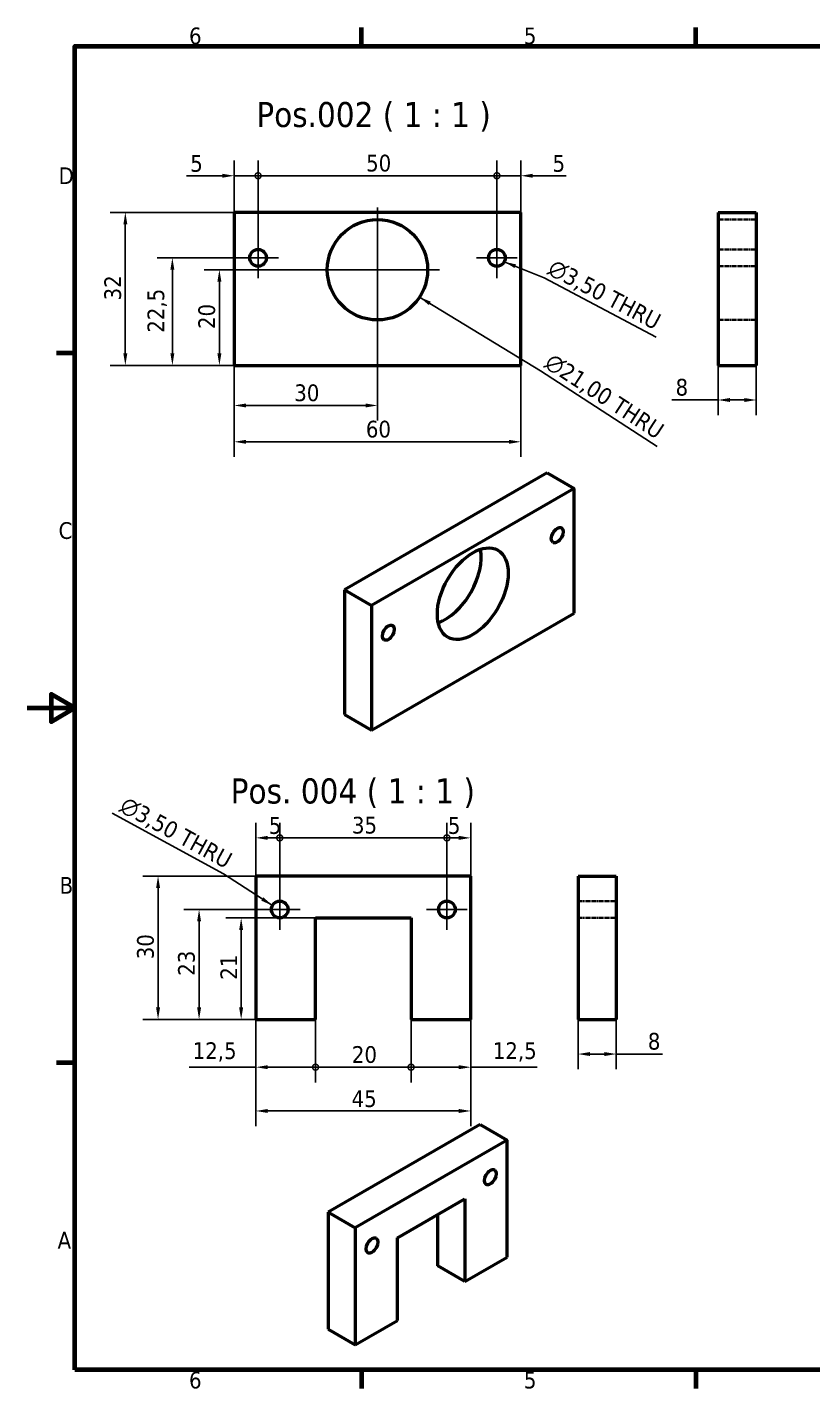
# Model space of a CAD drawing. Header units: millimetres. Extents: x 0 to 420, y 0 to 297.
# Drawn here: x 0 to 164.5, y 6 to 291 of the extents above; entities that cross this region are included whole.
import ezdxf

# ---------------------------------------------------------------- set-up
doc = ezdxf.new("R2010")
doc.units = ezdxf.units.MM
doc.linetypes.add('DASHED', pattern=[0.2068, 0.1655, -0.0413])
for name, color, linetype, lineweight in [('Border (ISO)', 7, 'Continuous', 70), ('Center Mark (ISO)', 7, 'Continuous', 25), ('Dimension (ISO)', 7, 'Continuous', 25), ('Hidden (ISO)', 7, 'DASHED', 35), ('Symbol (ISO)', 7, 'Continuous', 25), ('Visible (ISO)', 7, 'Continuous', 50)]:
    doc.layers.add(name, color=color, linetype=linetype, lineweight=lineweight)
doc.styles.add('Label Text (ISO)', font='tahoma.ttf')
doc.styles.add('Note Text (ISO)', font='tahoma.ttf')
doc.styles.add('Text Style42', font='tahoma.ttf')
doc.dimstyles.new('Default (ISO)', dxfattribs={"dimtxt": 3.5, "dimasz": 2.5, "dimexe": 3.175, "dimexo": 0, "dimgap": 0.762, "dimtad": 1, "dimrnd": 1e-08, "dimzin": 0, "dimtxsty": 'Note Text (ISO)', "dimcen": 0.09, "dimdle": 10, "dimclrd": 256, "dimclre": 256, "dimclrt": 256, "dimazin": 0, "dimtfac": 1.001486, "dimtmove": 0, "dimatfit": 3, "dimfxl": 1, "dimtolj": 1, "dimtzin": 0, "dimlwd": -1, "dimlwe": -1, "dimarcsym": 0})
doc.dimstyles.new('Default (ISO)$7', dxfattribs={"dimtxt": 3.5, "dimasz": 2.5, "dimexe": 3.175, "dimexo": 0, "dimgap": 0.762, "dimtad": 1, "dimrnd": 1e-08, "dimzin": 0, "dimtxsty": 'Note Text (ISO)', "dimcen": 0.09, "dimdle": 10, "dimclrd": 256, "dimclre": 256, "dimclrt": 256, "dimazin": 0, "dimtfac": 1.001486, "dimtmove": 0, "dimatfit": 3, "dimfxl": 1, "dimtolj": 1, "dimtzin": 0, "dimlwd": -1, "dimlwe": -1, "dimarcsym": 0})

# ---------------------------------------------------------------- blocks, each defined once
blk = doc.blocks.new('Borders Default Border')
at = {"layer": 'Border (ISO)'}
for p, q in [((70, 287), (70, 290.9)), ((140, 287), (140, 290.9)), ((10, 222.75), (6.1, 222.75)), ((10, 74.25), (6.1, 74.25)), ((70, 10), (70, 6.1)), ((140, 10), (140, 6.1))]:
    blk.add_line(p, q, dxfattribs=at)
at = {"layer": 'Border (ISO)', "flags": 128}
for points in [[(10, 10), (10, 287), (410, 287), (410, 10), (10, 10)], [(0, 148.5), (10, 148.5), (5, 151.39), (5, 145.61), (10, 148.5)]]:
    blk.add_lwpolyline(points, dxfattribs=at)
at = {"layer": 'Border (ISO)', "char_height": 3.5, "attachment_point": 7, "style": 'Note Text (ISO)'}
for s, insert in [('6', (33.88, 287.33)), ('5', (103.98, 287.33)), ('D', (6.57, 258.13)), ('C', (6.56, 183.81)), ('B', (6.78, 109.63)), ('A', (6.36, 35.38)), ('6', (33.88, 6.03)), ('5', (103.98, 6.03))]:
    blk.add_mtext(s, dxfattribs=dict(at, insert=insert))
blk = doc.blocks.new('*D6')
at = {"layer": 'Defpoints', "color": 0, "transparency": 16777216}
for p in [(43.33, 220.2), (103.33, 220.2), (103.33, 204.2)]:
    blk.add_point(p, dxfattribs=at)
at = {"layer": 'Dimension (ISO)', "transparency": 16777216}
for p, q in [((43.33, 220.2), (43.33, 201.03)), ((103.33, 220.2), (103.33, 201.03)), ((45.83, 204.2), (100.83, 204.2))]:
    blk.add_line(p, q, dxfattribs=at)
for points in [[(45.83, 204.62), (45.83, 203.78), (43.33, 204.2)], [(100.83, 204.62), (100.83, 203.78), (103.33, 204.2)]]:
    blk.add_solid(points, dxfattribs=at)
at = {"layer": 'Dimension (ISO)', "transparency": 16777216, "insert": (70.9, 208.61), "char_height": 3.5, "attachment_point": 1, "style": 'Note Text (ISO)'}
blk.add_mtext('\\A1;60', dxfattribs=at)
blk = doc.blocks.new('*D7')
at = {"layer": 'Defpoints', "color": 0, "transparency": 16777216}
for p in [(30.39, 242.7), (44.08, 242.7), (43.33, 220.2)]:
    blk.add_point(p, dxfattribs=at)
at = {"layer": 'Dimension (ISO)', "transparency": 16777216}
for p, q in [((44.08, 242.7), (27.21, 242.7)), ((30.39, 222.7), (30.39, 240.2)), ((43.33, 220.2), (27.21, 220.2))]:
    blk.add_line(p, q, dxfattribs=at)
for points in [[(29.97, 240.2), (30.8, 240.2), (30.39, 242.7)], [(29.97, 222.7), (30.8, 222.7), (30.39, 220.2)]]:
    blk.add_solid(points, dxfattribs=at)
at = {"layer": 'Dimension (ISO)', "transparency": 16777216, "insert": (25.18, 227.03), "char_height": 3.5, "attachment_point": 1, "rotation": 90, "style": 'Note Text (ISO)'}
blk.add_mtext('\\A1;22,5', dxfattribs=at)
blk = doc.blocks.new('*D8')
at = {"layer": 'Defpoints', "color": 0, "transparency": 16777216}
for p in [(43.33, 252.2), (20.54, 220.2), (43.33, 220.2)]:
    blk.add_point(p, dxfattribs=at)
at = {"layer": 'Dimension (ISO)', "transparency": 16777216}
for p, q in [((43.33, 252.2), (17.37, 252.2)), ((20.54, 249.7), (20.54, 222.7)), ((43.33, 220.2), (17.37, 220.2))]:
    blk.add_line(p, q, dxfattribs=at)
for points in [[(20.13, 249.7), (20.96, 249.7), (20.54, 252.2)], [(20.13, 222.7), (20.96, 222.7), (20.54, 220.2)]]:
    blk.add_solid(points, dxfattribs=at)
at = {"layer": 'Dimension (ISO)', "transparency": 16777216, "insert": (16.14, 233.79), "char_height": 3.5, "attachment_point": 1, "rotation": 90, "style": 'Note Text (ISO)'}
blk.add_mtext('\\A1;32', dxfattribs=at)
blk = doc.blocks.new('_DotSmall')
at = {"color": 0, "linetype": 'ByBlock', "const_width": 0.5}
blk.add_lwpolyline([(-0.0625, 0, 1), (0.0625, 0, 1)], format="xyb", close=True, dxfattribs=at)
blk = doc.blocks.new('*D9')
at = {"layer": 'Defpoints', "color": 0, "transparency": 16777216}
for p in [(48.33, 259.88), (43.33, 252.2), (48.33, 246.95)]:
    blk.add_point(p, dxfattribs=at)
at = {"layer": 'Dimension (ISO)', "transparency": 16777216}
for p, q in [((43.33, 252.2), (43.33, 263.05)), ((48.33, 246.95), (48.33, 263.05)), ((40.83, 259.88), (33.37, 259.88)), ((48.33, 259.88), (43.33, 259.88)), ((48.33, 259.88), (53.33, 259.88))]:
    blk.add_line(p, q, dxfattribs=at)
blk.add_solid([(40.83, 260.29), (40.83, 259.46), (43.33, 259.88)], dxfattribs=at)
at = {"layer": 'Dimension (ISO)', "transparency": 16777216, "xscale": 2.5, "yscale": 2.5, "zscale": 2.5, "rotation": 180}
blk.add_blockref('_DotSmall', (48.33, 259.88), dxfattribs=at)
at = {"layer": 'Dimension (ISO)', "transparency": 16777216, "insert": (34.14, 264.21), "char_height": 3.5, "attachment_point": 1, "style": 'Note Text (ISO)'}
blk.add_mtext('\\A1;5', dxfattribs=at)
blk = doc.blocks.new('*D11')
at = {"layer": 'Defpoints', "color": 0, "transparency": 16777216}
for p in [(98.33, 259.88), (48.33, 246.95), (98.33, 246.95)]:
    blk.add_point(p, dxfattribs=at)
at = {"layer": 'Dimension (ISO)', "transparency": 16777216}
for p, q in [((48.33, 246.95), (48.33, 263.05)), ((98.33, 246.95), (98.33, 263.05)), ((48.33, 259.88), (98.33, 259.88))]:
    blk.add_line(p, q, dxfattribs=at)
at = {"layer": 'Dimension (ISO)', "transparency": 16777216, "xscale": 2.5, "yscale": 2.5, "zscale": 2.5, "rotation": 180}
blk.add_blockref('_DotSmall', (48.33, 259.88), dxfattribs=at)
at = {"layer": 'Dimension (ISO)', "transparency": 16777216, "xscale": 2.5, "yscale": 2.5, "zscale": 2.5}
blk.add_blockref('_DotSmall', (98.33, 259.88), dxfattribs=at)
at = {"layer": 'Dimension (ISO)', "transparency": 16777216, "insert": (70.95, 264.28), "char_height": 3.5, "attachment_point": 1, "style": 'Note Text (ISO)'}
blk.add_mtext('\\A1;50', dxfattribs=at)
blk = doc.blocks.new('*D12')
at = {"layer": 'Defpoints', "color": 0, "transparency": 16777216}
for p in [(103.33, 259.88), (103.33, 252.2), (98.33, 246.95)]:
    blk.add_point(p, dxfattribs=at)
at = {"layer": 'Dimension (ISO)', "transparency": 16777216}
for p, q in [((98.33, 246.95), (98.33, 263.05)), ((103.33, 252.2), (103.33, 263.05)), ((98.33, 259.88), (95.83, 259.88)), ((98.33, 259.88), (103.33, 259.88)), ((105.83, 259.88), (112.82, 259.88))]:
    blk.add_line(p, q, dxfattribs=at)
blk.add_solid([(105.83, 260.29), (105.83, 259.46), (103.33, 259.88)], dxfattribs=at)
at = {"layer": 'Dimension (ISO)', "transparency": 16777216, "xscale": 2.5, "yscale": 2.5, "zscale": 2.5}
blk.add_blockref('_DotSmall', (98.33, 259.88), dxfattribs=at)
at = {"layer": 'Dimension (ISO)', "transparency": 16777216, "insert": (109.98, 264.21), "char_height": 3.5, "attachment_point": 1, "style": 'Note Text (ISO)'}
blk.add_mtext('\\A1;5', dxfattribs=at)
blk = doc.blocks.new('*D13')
at = {"layer": 'Defpoints', "color": 0, "transparency": 16777216}
for p in [(144.63, 220.2), (152.63, 220.2), (152.63, 212.95)]:
    blk.add_point(p, dxfattribs=at)
at = {"layer": 'Dimension (ISO)', "transparency": 16777216}
for p, q in [((144.63, 220.2), (144.63, 209.77)), ((152.63, 220.2), (152.63, 209.77)), ((144.63, 212.95), (134.98, 212.95)), ((150.13, 212.95), (147.13, 212.95))]:
    blk.add_line(p, q, dxfattribs=at)
for points in [[(147.13, 213.36), (147.13, 212.53), (144.63, 212.95)], [(150.13, 213.36), (150.13, 212.53), (152.63, 212.95)]]:
    blk.add_solid(points, dxfattribs=at)
at = {"layer": 'Dimension (ISO)', "transparency": 16777216, "insert": (135.74, 217.37), "char_height": 3.5, "attachment_point": 1, "style": 'Note Text (ISO)'}
blk.add_mtext('\\A1;8', dxfattribs=at)
blk = doc.blocks.new('*D14')
at = {"layer": 'Defpoints', "color": 0, "transparency": 16777216}
for p in [(73.33, 227.2), (43.33, 220.2), (73.33, 211.8)]:
    blk.add_point(p, dxfattribs=at)
at = {"layer": 'Dimension (ISO)', "transparency": 16777216}
for p, q in [((73.33, 227.2), (73.33, 208.63)), ((43.33, 220.2), (43.33, 208.63)), ((45.83, 211.8), (70.83, 211.8))]:
    blk.add_line(p, q, dxfattribs=at)
for points in [[(45.83, 212.22), (45.83, 211.39), (43.33, 211.8)], [(70.83, 212.22), (70.83, 211.39), (73.33, 211.8)]]:
    blk.add_solid(points, dxfattribs=at)
at = {"layer": 'Dimension (ISO)', "transparency": 16777216, "insert": (55.91, 216.21), "char_height": 3.5, "attachment_point": 1, "style": 'Note Text (ISO)'}
blk.add_mtext('\\A1;30', dxfattribs=at)
blk = doc.blocks.new('*D15')
at = {"layer": 'Defpoints', "color": 0, "transparency": 16777216}
for p in [(40.23, 240.2), (60.33, 240.2), (43.33, 220.2)]:
    blk.add_point(p, dxfattribs=at)
at = {"layer": 'Dimension (ISO)', "transparency": 16777216}
for p, q in [((60.33, 240.2), (37.05, 240.2)), ((40.23, 222.7), (40.23, 237.7)), ((43.33, 220.2), (37.05, 220.2))]:
    blk.add_line(p, q, dxfattribs=at)
for points in [[(39.81, 237.7), (40.65, 237.7), (40.23, 240.2)], [(39.81, 222.7), (40.65, 222.7), (40.23, 220.2)]]:
    blk.add_solid(points, dxfattribs=at)
at = {"layer": 'Dimension (ISO)', "transparency": 16777216, "insert": (35.82, 227.8), "char_height": 3.5, "attachment_point": 1, "rotation": 90, "style": 'Note Text (ISO)'}
blk.add_mtext('\\A1;20', dxfattribs=at)
blk = doc.blocks.new('*D31')
at = {"layer": 'Defpoints', "color": 0, "transparency": 16777216}
for p in [(47.86, 113.32), (27.39, 83.32), (47.86, 83.32)]:
    blk.add_point(p, dxfattribs=at)
at = {"layer": 'Dimension (ISO)', "transparency": 16777216}
for p, q in [((47.86, 113.32), (24.22, 113.32)), ((27.39, 110.82), (27.39, 85.82)), ((47.86, 83.32), (24.22, 83.32))]:
    blk.add_line(p, q, dxfattribs=at)
for points in [[(26.98, 110.82), (27.81, 110.82), (27.39, 113.32)], [(26.98, 85.82), (27.81, 85.82), (27.39, 83.32)]]:
    blk.add_solid(points, dxfattribs=at)
at = {"layer": 'Dimension (ISO)', "transparency": 16777216, "insert": (22.99, 95.91), "char_height": 3.5, "attachment_point": 1, "rotation": 90, "style": 'Note Text (ISO)'}
blk.add_mtext('\\A1;30', dxfattribs=at)
blk = doc.blocks.new('*D32')
at = {"layer": 'Defpoints', "color": 0, "transparency": 16777216}
for p in [(47.86, 83.32), (92.86, 83.32), (92.86, 64.16)]:
    blk.add_point(p, dxfattribs=at)
at = {"layer": 'Dimension (ISO)', "transparency": 16777216}
for p, q in [((47.86, 83.32), (47.86, 60.98)), ((92.86, 83.32), (92.86, 60.98)), ((50.36, 64.16), (90.36, 64.16))]:
    blk.add_line(p, q, dxfattribs=at)
for points in [[(50.36, 64.58), (50.36, 63.74), (47.86, 64.16)], [(90.36, 64.58), (90.36, 63.74), (92.86, 64.16)]]:
    blk.add_solid(points, dxfattribs=at)
at = {"layer": 'Dimension (ISO)', "transparency": 16777216, "insert": (67.91, 68.49), "char_height": 3.5, "attachment_point": 1, "style": 'Note Text (ISO)'}
blk.add_mtext('\\A1;45', dxfattribs=at)
blk = doc.blocks.new('*D33')
at = {"layer": 'Defpoints', "color": 0, "transparency": 16777216}
for p in [(47.86, 83.32), (60.36, 83.32), (60.36, 73.32)]:
    blk.add_point(p, dxfattribs=at)
at = {"layer": 'Dimension (ISO)', "transparency": 16777216}
for p, q in [((47.86, 83.32), (47.86, 70.15)), ((60.36, 83.32), (60.36, 70.15)), ((47.86, 73.32), (33.88, 73.32)), ((60.36, 73.32), (50.36, 73.32))]:
    blk.add_line(p, q, dxfattribs=at)
blk.add_solid([(50.36, 73.74), (50.36, 72.91), (47.86, 73.32)], dxfattribs=at)
at = {"layer": 'Dimension (ISO)', "transparency": 16777216, "xscale": 2.5, "yscale": 2.5, "zscale": 2.5}
blk.add_blockref('_DotSmall', (60.36, 73.32), dxfattribs=at)
at = {"layer": 'Dimension (ISO)', "transparency": 16777216, "insert": (34.64, 78.53), "char_height": 3.5, "attachment_point": 1, "style": 'Note Text (ISO)'}
blk.add_mtext('\\A1;12,5', dxfattribs=at)
blk = doc.blocks.new('*D34')
at = {"layer": 'Defpoints', "color": 0, "transparency": 16777216}
for p in [(60.36, 83.32), (80.36, 83.32), (80.36, 73.32)]:
    blk.add_point(p, dxfattribs=at)
at = {"layer": 'Dimension (ISO)', "transparency": 16777216}
for p, q in [((60.36, 83.32), (60.36, 70.15)), ((80.36, 83.32), (80.36, 70.15)), ((60.36, 73.32), (80.36, 73.32))]:
    blk.add_line(p, q, dxfattribs=at)
at = {"layer": 'Dimension (ISO)', "transparency": 16777216, "xscale": 2.5, "yscale": 2.5, "zscale": 2.5, "rotation": 180}
blk.add_blockref('_DotSmall', (60.36, 73.32), dxfattribs=at)
at = {"layer": 'Dimension (ISO)', "transparency": 16777216, "xscale": 2.5, "yscale": 2.5, "zscale": 2.5}
blk.add_blockref('_DotSmall', (80.36, 73.32), dxfattribs=at)
at = {"layer": 'Dimension (ISO)', "transparency": 16777216, "insert": (67.97, 77.73), "char_height": 3.5, "attachment_point": 1, "style": 'Note Text (ISO)'}
blk.add_mtext('\\A1;20', dxfattribs=at)
blk = doc.blocks.new('*D35')
at = {"layer": 'Defpoints', "color": 0, "transparency": 16777216}
for p in [(80.36, 83.32), (92.86, 83.32), (92.86, 73.32)]:
    blk.add_point(p, dxfattribs=at)
at = {"layer": 'Dimension (ISO)', "transparency": 16777216}
for p, q in [((80.36, 83.32), (80.36, 70.15)), ((92.86, 83.32), (92.86, 70.15)), ((80.36, 73.32), (90.36, 73.32)), ((92.86, 73.32), (106.79, 73.32))]:
    blk.add_line(p, q, dxfattribs=at)
blk.add_solid([(90.36, 73.74), (90.36, 72.91), (92.86, 73.32)], dxfattribs=at)
at = {"layer": 'Dimension (ISO)', "transparency": 16777216, "xscale": 2.5, "yscale": 2.5, "zscale": 2.5, "rotation": 180}
blk.add_blockref('_DotSmall', (80.36, 73.32), dxfattribs=at)
at = {"layer": 'Dimension (ISO)', "transparency": 16777216, "insert": (97.47, 78.53), "char_height": 3.5, "attachment_point": 1, "style": 'Note Text (ISO)'}
blk.add_mtext('\\A1;12,5', dxfattribs=at)
blk = doc.blocks.new('*D36')
at = {"layer": 'Defpoints', "color": 0, "transparency": 16777216}
for p in [(44.79, 104.55), (60.36, 104.55), (47.86, 83.32)]:
    blk.add_point(p, dxfattribs=at)
at = {"layer": 'Dimension (ISO)', "transparency": 16777216}
for p, q in [((60.36, 104.55), (41.61, 104.55)), ((44.79, 85.82), (44.79, 102.05)), ((47.86, 83.32), (41.61, 83.32))]:
    blk.add_line(p, q, dxfattribs=at)
for points in [[(44.37, 102.05), (45.2, 102.05), (44.79, 104.55)], [(44.37, 85.82), (45.2, 85.82), (44.79, 83.32)]]:
    blk.add_solid(points, dxfattribs=at)
at = {"layer": 'Dimension (ISO)', "transparency": 16777216, "insert": (40.45, 91.63), "char_height": 3.5, "attachment_point": 1, "rotation": 90, "style": 'Note Text (ISO)'}
blk.add_mtext('\\A1;21', dxfattribs=at)
blk = doc.blocks.new('*D37')
at = {"layer": 'Defpoints', "color": 0, "transparency": 16777216}
for p in [(52.86, 121.31), (47.86, 113.32), (52.86, 110.57)]:
    blk.add_point(p, dxfattribs=at)
at = {"layer": 'Dimension (ISO)', "transparency": 16777216}
for p, q in [((47.86, 113.32), (47.86, 124.49)), ((52.86, 110.57), (52.86, 124.49)), ((50.36, 121.31), (52.86, 121.31))]:
    blk.add_line(p, q, dxfattribs=at)
blk.add_solid([(50.36, 121.73), (50.36, 120.9), (47.86, 121.31)], dxfattribs=at)
at = {"layer": 'Dimension (ISO)', "transparency": 16777216, "xscale": 2.5, "yscale": 2.5, "zscale": 2.5}
blk.add_blockref('_DotSmall', (52.86, 121.31), dxfattribs=at)
at = {"layer": 'Dimension (ISO)', "transparency": 16777216, "insert": (50.57, 125.65), "char_height": 3.5, "attachment_point": 1, "style": 'Note Text (ISO)'}
blk.add_mtext('\\A1;5', dxfattribs=at)
blk = doc.blocks.new('*D38')
at = {"layer": 'Defpoints', "color": 0, "transparency": 16777216}
for p in [(87.86, 121.31), (52.86, 110.57), (87.86, 110.57)]:
    blk.add_point(p, dxfattribs=at)
at = {"layer": 'Dimension (ISO)', "transparency": 16777216}
for p, q in [((52.86, 110.57), (52.86, 124.49)), ((87.86, 110.57), (87.86, 124.49)), ((52.86, 121.31), (87.86, 121.31))]:
    blk.add_line(p, q, dxfattribs=at)
at = {"layer": 'Dimension (ISO)', "transparency": 16777216, "xscale": 2.5, "yscale": 2.5, "zscale": 2.5, "rotation": 180}
blk.add_blockref('_DotSmall', (52.86, 121.31), dxfattribs=at)
at = {"layer": 'Dimension (ISO)', "transparency": 16777216, "xscale": 2.5, "yscale": 2.5, "zscale": 2.5}
blk.add_blockref('_DotSmall', (87.86, 121.31), dxfattribs=at)
at = {"layer": 'Dimension (ISO)', "transparency": 16777216, "insert": (67.99, 125.72), "char_height": 3.5, "attachment_point": 1, "style": 'Note Text (ISO)'}
blk.add_mtext('\\A1;35', dxfattribs=at)
blk = doc.blocks.new('*D39')
at = {"layer": 'Defpoints', "color": 0, "transparency": 16777216}
for p in [(92.86, 121.31), (92.86, 113.32), (87.86, 110.57)]:
    blk.add_point(p, dxfattribs=at)
at = {"layer": 'Dimension (ISO)', "transparency": 16777216}
for p, q in [((87.86, 110.57), (87.86, 124.49)), ((92.86, 113.32), (92.86, 124.49)), ((87.86, 121.31), (90.36, 121.31))]:
    blk.add_line(p, q, dxfattribs=at)
blk.add_solid([(90.36, 121.73), (90.36, 120.9), (92.86, 121.31)], dxfattribs=at)
at = {"layer": 'Dimension (ISO)', "transparency": 16777216, "xscale": 2.5, "yscale": 2.5, "zscale": 2.5, "rotation": 180}
blk.add_blockref('_DotSmall', (87.86, 121.31), dxfattribs=at)
at = {"layer": 'Dimension (ISO)', "transparency": 16777216, "insert": (88.07, 125.65), "char_height": 3.5, "attachment_point": 1, "style": 'Note Text (ISO)'}
blk.add_mtext('\\A1;5', dxfattribs=at)
blk = doc.blocks.new('*D40')
at = {"layer": 'Defpoints', "color": 0, "transparency": 16777216}
for p in [(35.98, 106.32), (48.61, 106.32), (47.86, 83.32)]:
    blk.add_point(p, dxfattribs=at)
at = {"layer": 'Dimension (ISO)', "transparency": 16777216}
for p, q in [((48.61, 106.32), (32.81, 106.32)), ((35.98, 85.82), (35.98, 103.82)), ((47.86, 83.32), (32.81, 83.32))]:
    blk.add_line(p, q, dxfattribs=at)
for points in [[(35.57, 103.82), (36.4, 103.82), (35.98, 106.32)], [(35.57, 85.82), (36.4, 85.82), (35.98, 83.32)]]:
    blk.add_solid(points, dxfattribs=at)
at = {"layer": 'Dimension (ISO)', "transparency": 16777216, "insert": (31.58, 92.46), "char_height": 3.5, "attachment_point": 1, "rotation": 90, "style": 'Note Text (ISO)'}
blk.add_mtext('\\A1;23', dxfattribs=at)
blk = doc.blocks.new('*D41')
at = {"layer": 'Defpoints', "color": 0, "transparency": 16777216}
for p in [(115.33, 83.32), (123.33, 83.32), (123.33, 76.07)]:
    blk.add_point(p, dxfattribs=at)
at = {"layer": 'Dimension (ISO)', "transparency": 16777216}
for p, q in [((115.33, 83.32), (115.33, 72.9)), ((123.33, 83.32), (123.33, 72.9)), ((117.83, 76.07), (120.83, 76.07)), ((123.33, 76.07), (132.98, 76.07))]:
    blk.add_line(p, q, dxfattribs=at)
for points in [[(117.83, 76.49), (117.83, 75.66), (115.33, 76.07)], [(120.83, 76.49), (120.83, 75.66), (123.33, 76.07)]]:
    blk.add_solid(points, dxfattribs=at)
at = {"layer": 'Dimension (ISO)', "transparency": 16777216, "insert": (129.93, 80.5), "char_height": 3.5, "attachment_point": 1, "style": 'Note Text (ISO)'}
blk.add_mtext('\\A1;8', dxfattribs=at)

msp = doc.modelspace()

# ---------------------------------------------------------------- linework, layer by layer
at = {"layer": 'Center Mark (ISO)', "linetype": 'Continuous'}
for p, q in [((73.3285, 253.2003), (73.3285, 227.2003)), ((48.3285, 246.9503), (48.3285, 238.4503)), ((98.3285, 246.9503), (98.3285, 238.4503)), ((52.5785, 242.7003), (44.0785, 242.7003)), ((102.5785, 242.7003), (94.0785, 242.7003)), ((86.3285, 240.2003), (60.3285, 240.2003)), ((52.8639, 110.5722), (52.8639, 102.0722)), ((87.8639, 110.5722), (87.8639, 102.0722)), ((57.1139, 106.3222), (48.6139, 106.3222)), ((92.1139, 106.3222), (83.6139, 106.3222))]:
    msp.add_line(p, q, dxfattribs=at)
at = {"layer": 'Hidden (ISO)'}
for p, q in [((152.6276, 250.7003), (144.6276, 250.7003)), ((152.6276, 244.4503), (144.6276, 244.4503)), ((152.6276, 240.9503), (144.6276, 240.9503)), ((152.6276, 229.7003), (144.6276, 229.7003)), ((115.3256, 108.0722), (123.3256, 108.0722)), ((115.3256, 104.5722), (123.3256, 104.5722)), ((115.3256, 104.5504), (123.3256, 104.5504))]:
    msp.add_line(p, q, dxfattribs=at)
at = {"layer": 'Visible (ISO)'}
for p, q in [((43.3285, 252.2003), (43.3285, 220.2003)), ((103.3285, 252.2003), (43.3285, 252.2003)), ((103.3285, 220.2003), (103.3285, 252.2003)), ((144.6276, 252.2003), (144.6276, 220.2003)), ((144.6276, 252.2003), (152.6276, 252.2003)), ((152.6276, 252.2003), (152.6276, 220.2003)), ((43.3285, 220.2003), (103.3285, 220.2003)), ((144.6276, 220.2003), (152.6276, 220.2003)), ((108.842, 197.7258), (66.4156, 173.2309)), ((108.842, 197.7258), (114.4988, 194.4598)), ((114.4988, 194.4598), (72.0724, 169.9649)), ((114.4988, 168.3319), (114.4988, 194.4598)), ((66.4156, 173.2309), (66.4156, 147.103)), ((66.4156, 173.2309), (72.0724, 169.9649)), ((72.0724, 169.9649), (72.0724, 143.837)), ((72.0724, 143.837), (114.4988, 168.3319)), ((66.4156, 147.103), (72.0724, 143.837)), ((92.8639, 113.3222), (47.8639, 113.3222)), ((47.8639, 113.3222), (47.8639, 83.3222)), ((92.8639, 83.3222), (92.8639, 113.3222)), ((115.3256, 113.3222), (115.3256, 83.3222)), ((115.3256, 113.3222), (123.3256, 113.3222)), ((123.3256, 113.3222), (123.3256, 83.3222)), ((60.3639, 104.5504), (80.3639, 104.5504)), ((60.3639, 83.3222), (60.3639, 104.5504)), ((80.3639, 104.5504), (80.3639, 83.3222)), ((47.8639, 83.3222), (60.3639, 83.3222)), ((80.3639, 83.3222), (92.8639, 83.3222)), ((115.3256, 83.3222), (123.3256, 83.3222)), ((94.827, 61.3305), (63.0072, 42.9594)), ((94.827, 61.3305), (100.4839, 58.0646)), ((100.4839, 58.0646), (68.6641, 39.6934)), ((100.4839, 33.5697), (100.4839, 58.0646)), ((77.5029, 37.6344), (91.6451, 45.7993)), ((91.6451, 45.7993), (91.6451, 28.4666)), ((63.0072, 42.9594), (63.0072, 18.4645)), ((63.0072, 42.9594), (68.6641, 39.6934)), ((85.9882, 31.7325), (85.9882, 42.5333)), ((68.6641, 39.6934), (68.6641, 15.1985)), ((77.5029, 20.3016), (77.5029, 37.6344)), ((91.6451, 28.4666), (85.9882, 31.7325)), ((91.6451, 28.4666), (100.4839, 33.5697)), ((68.6641, 15.1985), (77.5029, 20.3016)), ((63.0072, 18.4645), (68.6641, 15.1985))]:
    msp.add_line(p, q, dxfattribs=at)
for centre, radius in [((73.3285, 240.2003), 10.5), ((48.3285, 242.7003), 1.75), ((98.3285, 242.7003), 1.75), ((52.8639, 106.3222), 1.75), ((87.8639, 106.3222), 1.75)]:
    msp.add_circle(centre, radius, dxfattribs=at)
for centre, major_axis in [((110.9633, 184.6618), (-0.875, -1.5155)), ((93.2856, 172.4144), (-5.25, -9.0933)), ((75.6079, 164.2494), (-0.875, -1.5155)), ((96.9484, 50.3078), (0.875, 1.5155)), ((72.1996, 36.0191), (0.875, 1.5155))]:
    msp.add_ellipse(centre, major_axis=major_axis, ratio=0.57735027, dxfattribs=at)
msp.add_ellipse((87.6288, 175.6804), major_axis=(5.25, 9.0933), ratio=0.57735027, start_param=3.71054297, end_param=5.71423499, dxfattribs=at)

# ---------------------------------------------------------------- block references
msp.add_blockref('Borders Default Border', (0, 0))

# ---------------------------------------------------------------- texts
at = {"layer": 'Symbol (ISO)', "attachment_point": 7}
for s, insert, char_height, style in [('Pos.002 ( 1 : 1 )', (47.9744, 269.1273), 5.24, 'Text Style42'), ('Pos. 004 ( 1 : 1 )', (42.5877, 127.5585), 5.25, 'Label Text (ISO)')]:
    msp.add_mtext(s, dxfattribs=dict(at, insert=insert, char_height=char_height, style=style))
at = {"layer": 'Symbol (ISO)', "char_height": 3.5, "line_spacing_factor": 0.6125, "style": 'Note Text (ISO)'}
for s, insert, width, attachment_point, rotation in [('\\fAIGDT|b0|i0;\\H3.5000;n\\fTahoma|b0|i0;\\H3.5000;3,50 THRU', (108.47, 239.0033), 27.236947, 7, 332.188465), ('\\fAIGDT|b0|i0;\\H3.5000;n\\fTahoma|b0|i0;\\H3.5000;21,00 THRU', (107.7732, 219.5566), 29.889628, 7, 326.978462), ('\\fAIGDT|b0|i0;\\H3.5000;n\\fTahoma|b0|i0;\\H3.5000;3,50 THRU', (41.3483, 114.2839), 27.236947, 9, 331.333669)]:
    msp.add_mtext(s, dxfattribs=dict(at, insert=insert, width=width, attachment_point=attachment_point, rotation=rotation))

# ---------------------------------------------------------------- dimensions: what is measured, and where the dimension line sits
at = {"layer": 'Dimension (ISO)'}
for base, p1, p2, angle, override, picture, middle in [((48.3285, 259.8757), (43.3285, 252.2003), (48.3285, 246.9503), 180, {"dimgap": 0.762, "dimdec": 0, "dimblk2": 'DotSmall', "dimsah": 1, "dimdle": 0, "dimtol": 0, "dimlim": 0, "dimtp": 0, "dimtm": 0, "dimtdec": 2, "dimtofl": 1, "dimatfit": 1}, '*D9', (35.1786, 259.8757)), ((98.3285, 259.8757), (48.3285, 246.9503), (98.3285, 246.9503), 180, {"dimgap": 0.762, "dimdec": 0, "dimblk1": 'DotSmall', "dimblk2": 'DotSmall', "dimsah": 1, "dimdle": 0, "dimtol": 0, "dimlim": 0, "dimtp": 0, "dimtm": 0, "dimtdec": 2, "dimtofl": 0, "dimatfit": 1}, '*D11', (73.3385, 259.8757)), ((103.3285, 259.8757), (98.3285, 246.9503), (103.3285, 252.2003), 180, {"dimgap": 0.762, "dimdec": 0, "dimblk1": 'DotSmall', "dimsah": 1, "dimdle": 0, "dimtol": 0, "dimlim": 0, "dimtp": 0, "dimtm": 0, "dimtdec": 2, "dimtofl": 1, "dimatfit": 1}, '*D12', (111.0178, 259.8757)), ((20.5439, 220.2003), (43.3285, 252.2003), (43.3285, 220.2003), 90, {"dimgap": 0.762, "dimdec": 0, "dimtol": 0, "dimlim": 0, "dimtp": 0, "dimtm": 0, "dimtdec": 2, "dimtofl": 0, "dimatfit": 1}, '*D8', (20.5439, 236.2003)), ((30.3866, 242.7003), (43.3285, 220.2003), (44.0785, 242.7003), 270, {"dimgap": 0.762, "dimdec": 1, "dimtol": 0, "dimlim": 0, "dimtp": 0, "dimtm": 0, "dimtdec": 2, "dimtofl": 0, "dimatfit": 1}, '*D7', (30.3866, 231.4503)), ((40.2293, 240.2003), (43.3285, 220.2003), (60.3285, 240.2003), 270, {"dimgap": 0.762, "dimdec": 0, "dimtol": 0, "dimlim": 0, "dimtp": 0, "dimtm": 0, "dimtdec": 2, "dimtofl": 0, "dimatfit": 1}, '*D15', (40.2293, 230.2003)), ((73.3285, 211.8048), (43.3285, 220.2003), (73.3285, 227.2003), 180, {"dimgap": 0.762, "dimdec": 0, "dimtol": 0, "dimlim": 0, "dimtp": 0, "dimtm": 0, "dimtdec": 2, "dimtofl": 0, "dimatfit": 1}, '*D14', (58.3285, 211.8048)), ((103.3285, 204.2003), (43.3285, 220.2003), (103.3285, 220.2003), 180, {"dimgap": 0.762, "dimdec": 0, "dimtol": 0, "dimlim": 0, "dimtp": 0, "dimtm": 0, "dimtdec": 2, "dimtofl": 0, "dimatfit": 1}, '*D6', (73.3285, 204.2003)), ((152.6276, 212.946), (144.6276, 220.2003), (152.6276, 220.2003), 180, {"dimgap": 0.762, "dimdec": 0, "dimtol": 0, "dimlim": 0, "dimtp": 0, "dimtm": 0, "dimtdec": 2, "dimtofl": 0, "dimatfit": 2}, '*D13', (136.8795, 212.946)), ((52.8639, 121.3149), (47.8639, 113.3222), (52.8639, 110.5722), 180, {"dimgap": 0.762, "dimdec": 0, "dimblk2": 'DotSmall', "dimsah": 1, "dimdle": 0, "dimtol": 0, "dimlim": 0, "dimtp": 0, "dimtm": 0, "dimtdec": 2, "dimtofl": 1, "dimatfit": 1}, '*D37', (51.6139, 121.3149)), ((87.8639, 121.3149), (52.8639, 110.5722), (87.8639, 110.5722), 180, {"dimgap": 0.762, "dimdec": 0, "dimblk1": 'DotSmall', "dimblk2": 'DotSmall', "dimsah": 1, "dimdle": 0, "dimtol": 0, "dimlim": 0, "dimtp": 0, "dimtm": 0, "dimtdec": 2, "dimtofl": 0, "dimatfit": 1}, '*D38', (70.3739, 121.3149)), ((92.8639, 121.3149), (87.8639, 110.5722), (92.8639, 113.3222), 180, {"dimgap": 0.762, "dimdec": 0, "dimblk1": 'DotSmall', "dimsah": 1, "dimdle": 0, "dimtol": 0, "dimlim": 0, "dimtp": 0, "dimtm": 0, "dimtdec": 2, "dimtofl": 1, "dimatfit": 1}, '*D39', (89.1139, 121.3149)), ((27.3931, 83.3222), (47.8639, 113.3222), (47.8639, 83.3222), 90, {"dimgap": 0.762, "dimdec": 0, "dimtol": 0, "dimlim": 0, "dimtp": 0, "dimtm": 0, "dimtdec": 2, "dimtofl": 0, "dimatfit": 1}, '*D31', (27.3931, 98.3222)), ((35.9828, 106.3222), (47.8639, 83.3222), (48.6139, 106.3222), 90, {"dimgap": 0.762, "dimdec": 0, "dimtol": 0, "dimlim": 0, "dimtp": 0, "dimtm": 0, "dimtdec": 2, "dimtofl": 0, "dimatfit": 1}, '*D40', (35.9828, 94.8222)), ((44.7877, 104.5504), (47.8639, 83.3222), (60.3639, 104.5504), 270, {"dimgap": 0.762, "dimdec": 0, "dimtol": 0, "dimlim": 0, "dimtp": 0, "dimtm": 0, "dimtdec": 2, "dimtofl": 0, "dimatfit": 1}, '*D36', (44.7877, 93.9363)), ((60.3639, 73.3222), (47.8639, 83.3222), (60.3639, 83.3222), 180, {"dimgap": 0.762, "dimdec": 1, "dimblk2": 'DotSmall', "dimsah": 1, "dimdle": 0, "dimtol": 0, "dimlim": 0, "dimtp": 0, "dimtm": 0, "dimtdec": 2, "dimtofl": 0, "dimatfit": 2}, '*D33', (38.9193, 73.3222)), ((92.8639, 64.1586), (47.8639, 83.3222), (92.8639, 83.3222), 180, {"dimgap": 0.762, "dimdec": 0, "dimtol": 0, "dimlim": 0, "dimtp": 0, "dimtm": 0, "dimtdec": 2, "dimtofl": 0, "dimatfit": 1}, '*D32', (70.3639, 64.1586)), ((80.3639, 73.3222), (60.3639, 83.3222), (80.3639, 83.3222), 180, {"dimgap": 0.762, "dimdec": 0, "dimblk1": 'DotSmall', "dimblk2": 'DotSmall', "dimsah": 1, "dimdle": 0, "dimtol": 0, "dimlim": 0, "dimtp": 0, "dimtm": 0, "dimtdec": 2, "dimtofl": 0, "dimatfit": 1}, '*D34', (70.3739, 73.3222)), ((92.8639, 73.3222), (80.3639, 83.3222), (92.8639, 83.3222), 180, {"dimgap": 0.762, "dimdec": 1, "dimblk1": 'DotSmall', "dimsah": 1, "dimdle": 0, "dimtol": 0, "dimlim": 0, "dimtp": 0, "dimtm": 0, "dimtdec": 2, "dimtofl": 0, "dimatfit": 2}, '*D35', (101.7473, 73.3222)), ((123.3256, 76.0744), (115.3256, 83.3222), (123.3256, 83.3222), 180, {"dimgap": 0.762, "dimdec": 0, "dimtol": 0, "dimlim": 0, "dimtp": 0, "dimtm": 0, "dimtdec": 2, "dimtofl": 0, "dimatfit": 2}, '*D41', (131.0737, 76.0744))]:
    dim = msp.add_linear_dim(base=base, p1=p1, p2=p2, angle=angle, dimstyle='Default (ISO)', override=override, dxfattribs=at)
    dim.commit()
    dim.dimension.update_dxf_attribs({"geometry": picture, "text_midpoint": middle, "dimtype": 160})

# ---------------------------------------------------------------- leaders
at = {"layer": 'Symbol (ISO)', "annotation_type": 0, "has_hookline": 1}
for points, hookline_direction, text_width, horizontal_direction in [([(99.8764, 241.8838), (108.1978, 238.4874)], 0, 26.52, (0.884487, -0.466565, 0)), ([(82.1324, 234.4783), (107.4553, 219.0675)], 0, 29.1479, (0.838466, -0.544954, 0)), ([(51.3284, 107.1617), (41.0685, 113.772)], 1, 26.52, (0.877428, -0.479708, 0))]:
    msp.add_leader(points, dimstyle='Default (ISO)$7', override={"dimgap": 0, "dimtad": 1}, dxfattribs=dict(at, hookline_direction=hookline_direction, text_width=text_width, horizontal_direction=horizontal_direction))

doc.saveas('drawing.dxf')
